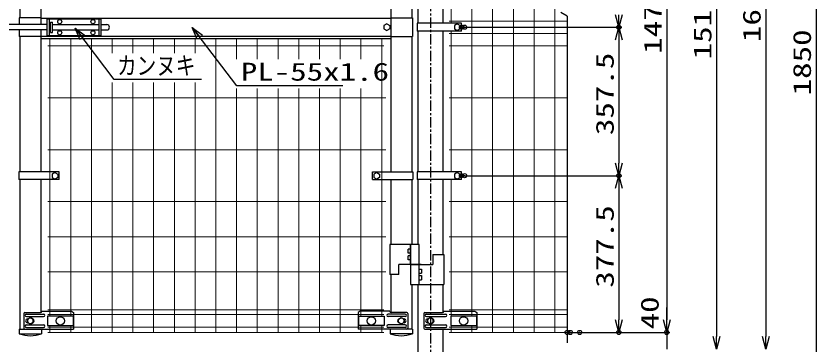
# Model space of a CAD drawing. Units: millimetres, scale not verified. Extents: x -4455 to 4455, y -3150 to 3150.
# Drawn here: x -2723 to -794, y -516 to 276 of the extents above; entities that cross this region are included whole.
import ezdxf
from ezdxf.enums import TextEntityAlignment as Align

# ---------------------------------------------------------------- set-up
doc = ezdxf.new("R2010")
doc.units = ezdxf.units.MM
doc.header["$LTSCALE"] = 20
doc.header["$PDMODE"] = 32
doc.header["$PDSIZE"] = 10
doc.linetypes.add('USER1', pattern=[2, 1.25, -0.25, 0.25, -0.25])
for name, color, linetype, lineweight in [('0-0_1', 7, 'Continuous', 25), ('0-1_0', 7, 'Continuous', 25), ('0-4_EXTCNT-LMEC0', 1, 'Continuous', 25), ('0-5_LAYER04', 7, 'Continuous', 25), ('0-8_2', 7, 'Continuous', 25), ('0-9_D-STR2', 7, 'Continuous', 13)]:
    doc.layers.add(name, color=color, linetype=linetype, lineweight=lineweight)
doc.layers.add('0-2_DEFPOINTS', color=7, linetype='Continuous')
doc.styles.add('ＭＳ ゴシック', font='')
doc.styles.get('ＭＳ ゴシック').set_extended_font_data('MS Gothic')

# ---------------------------------------------------------------- blocks, each defined once
blk = doc.blocks.new('_Open30')
at = {"layer": '0-1_0', "color": 1}
blk.add_line((0, 0), (-20, 0), dxfattribs=at)
blk.add_lwpolyline([(-20, 5.36), (0, 0), (-20, -5.36)], dxfattribs=at)

msp = doc.modelspace()

# ---------------------------------------------------------------- linework, layer by layer
at = {"layer": '0-0_1', "color": 3, "linetype": 'USER1'}
msp.add_line((-1723.85, 1112.32), (-1723.85, -773.8), dxfattribs=at)
at = {"layer": '0-0_1'}
for p, q in [((-2713.85, 596.86), (-2713.85, 271.35)), ((-2663.05, 596.86), (-2663.05, 255.35)), ((-1819.65, 596.86), (-1819.65, -99.16)), ((-1768.85, 596.86), (-1768.85, 271.35)), ((-1754.1, 596.85), (-1754.1, 258.35)), ((-1693.6, 596.85), (-1693.6, 258.35)), ((-2715.85, 271.35), (-2715.85, 255.35)), ((-2663.05, 271.35), (-2715.85, 271.35)), ((-2663.05, 270.35), (-1819.65, 270.35)), ((-1819.65, 271.35), (-1766.85, 271.35)), ((-1766.85, 271.35), (-1766.85, 226.35)), ((-2647.75, 255.35), (-2756.35, 255.35)), ((-2647.75, 268.85), (-2517.75, 268.85)), ((-2647.75, 228.85), (-2647.75, 268.85)), ((-2642.75, 228.85), (-2642.75, 268.85)), ((-2642.75, 255.35), (-2640.25, 255.35)), ((-2640.25, 261.35), (-2635.25, 261.35)), ((-2640.25, 236.35), (-2640.25, 261.35)), ((-2635.25, 236.35), (-2635.25, 261.35)), ((-2635.25, 255.35), (-2522.75, 255.35)), ((-2522.75, 228.85), (-2522.75, 268.85)), ((-2517.75, 228.85), (-2517.75, 268.85)), ((-2517.75, 255.35), (-2504.25, 255.35)), ((-1828.95, 256.85), (-1835.87, 252.85)), ((-1835.87, 252.85), (-1835.87, 244.85)), ((-1828.95, 256.85), (-1822.02, 252.85)), ((-1822.02, 252.85), (-1822.02, 244.85)), ((-1648.85, 258.35), (-1756.1, 258.35)), ((-1756.1, 258.35), (-1756.1, 239.35)), ((-1659, 256.85), (-1665.92, 252.85)), ((-1665.92, 252.85), (-1665.92, 244.85)), ((-1659, 256.85), (-1652.07, 252.85)), ((-1652.07, 252.85), (-1652.07, 244.85)), ((-1648.85, 239.35), (-1648.85, 258.35)), ((-2647.75, 242.35), (-2756.35, 242.35)), ((-2715.85, 242.35), (-2715.85, 226.35)), ((-2663.05, 242.35), (-2663.05, -99.16)), ((-2642.75, 242.35), (-2640.25, 242.35)), ((-2640.25, 236.35), (-2635.25, 236.35)), ((-2635.25, 242.35), (-2522.75, 242.35)), ((-2517.75, 242.35), (-2504.25, 242.35)), ((-1835.87, 244.85), (-1828.95, 240.85)), ((-1822.02, 244.85), (-1828.95, 240.85)), ((-1648.85, 239.35), (-1756.1, 239.35)), ((-1754.1, 239.35), (-1754.1, -99.15)), ((-1693.6, 239.35), (-1693.6, -99.15)), ((-1665.92, 244.85), (-1659, 240.85)), ((-1652.07, 244.85), (-1659, 240.85)), ((-2663.05, 226.35), (-2715.85, 226.35)), ((-2713.85, 226.35), (-2713.85, -99.16)), ((-2663.05, 227.35), (-1819.65, 227.35)), ((-2663.05, 221.35), (-1819.65, 221.35)), ((-2647.75, 228.85), (-2517.75, 228.85)), ((-1819.65, 226.35), (-1766.85, 226.35)), ((-1768.85, 226.35), (-1768.85, -99.16)), ((-2629.5, -100.65), (-2636.42, -104.65)), ((-2636.42, -104.65), (-2636.42, -112.65)), ((-2636.42, -112.65), (-2629.5, -116.65)), ((-2629.5, -100.65), (-2622.57, -104.65)), ((-2622.57, -112.65), (-2629.5, -116.65)), ((-2622.57, -104.65), (-2622.57, -112.65)), ((-2619.35, -118.15), (-2619.35, -99.15)), ((-1863.35, -118.15), (-1863.35, -99.15)), ((-1863.35, -99.16), (-1766.66, -99.16)), ((-1853.2, -100.65), (-1860.12, -104.65)), ((-1860.12, -104.65), (-1860.12, -112.65)), ((-1860.12, -112.65), (-1853.2, -116.65)), ((-1853.2, -100.65), (-1846.27, -104.65)), ((-1846.27, -112.65), (-1853.2, -116.65)), ((-1846.27, -104.65), (-1846.27, -112.65)), ((-1766.66, -99.16), (-1766.66, -118.14)), ((-1756.1, -99.15), (-1756.1, -118.15)), ((-1648.85, -99.15), (-1756.1, -99.15)), ((-1659, -100.65), (-1665.92, -104.65)), ((-1665.92, -104.65), (-1665.92, -112.65)), ((-1665.92, -112.65), (-1659, -116.65)), ((-1659, -100.65), (-1652.07, -104.65)), ((-1652.07, -112.65), (-1659, -116.65)), ((-1652.07, -104.65), (-1652.07, -112.65)), ((-1648.85, -118.15), (-1648.85, -99.15)), ((-2619.35, -118.14), (-2716.03, -118.14)), ((-2713.85, -118.14), (-2713.85, -478.15)), ((-2663.05, -118.14), (-2663.05, -437.95)), ((-1863.35, -118.14), (-1766.66, -118.14)), ((-1819.65, -118.14), (-1819.65, -274.4)), ((-1768.85, -118.14), (-1768.85, -274.4)), ((-1648.85, -118.15), (-1756.1, -118.15)), ((-1754.1, -118.15), (-1754.1, -274.4)), ((-1693.6, -118.15), (-1693.6, -298.4)), ((-1821.65, -274.4), (-1821.65, -346.4)), ((-1750.75, -274.4), (-1821.65, -274.4)), ((-1777.2, -295.4), (-1777.2, -285.4)), ((-1772.2, -285.4), (-1777.2, -285.4)), ((-1772.2, -274.4), (-1772.2, -370.4)), ((-1772.2, -322.4), (-1772.2, -274.4)), ((-1750.75, -370.4), (-1750.75, -274.4)), ((-1772.2, -295.4), (-1777.2, -295.4)), ((-1772.2, -301.4), (-1777.2, -301.4)), ((-1718.1, -298.4), (-1691.6, -298.4)), ((-1718.1, -298.4), (-1718.1, -322.4)), ((-1691.6, -298.4), (-1691.6, -370.4)), ((-1800, -346.4), (-1800, -322.4)), ((-1745.9, -322.4), (-1800, -322.4)), ((-1772.2, -322.4), (-1718.1, -322.4)), ((-1800, -346.4), (-1821.65, -346.4)), ((-1819.65, -346.4), (-1819.65, -436.82)), ((-1750.75, -333.4), (-1745.75, -333.4)), ((-1750.75, -343.4), (-1745.75, -343.4)), ((-1745.75, -333.4), (-1745.75, -343.4)), ((-1750.75, -349.4), (-1745.75, -349.4)), ((-1750.75, -359.4), (-1745.75, -359.4)), ((-1745.75, -349.4), (-1745.75, -359.4)), ((-1772.2, -370.4), (-1691.6, -370.4)), ((-1768.85, -370.4), (-1768.85, -478.15)), ((-1754.1, -370.4), (-1754.1, -776.15)), ((-1693.6, -370.4), (-1693.6, -437.95)), ((-2704.24, -440.15), (-2704.24, -476.15)), ((-2702.24, -438.15), (-2664.13, -438.15)), ((-2697.88, -442.15), (-2656.55, -442.15)), ((-2661.13, -435.15), (-2589.45, -435.15)), ((-2589.45, -435.15), (-2584.45, -438.15)), ((-2584.45, -438.15), (-2584.45, -444.9)), ((-1893.24, -435.15), (-1898.24, -438.15)), ((-1898.24, -438.15), (-1898.24, -444.9)), ((-1821.56, -435.15), (-1893.24, -435.15)), ((-1784.81, -442.15), (-1826.14, -442.15)), ((-1780.45, -438.15), (-1818.56, -438.15)), ((-1778.45, -440.15), (-1778.45, -476.15)), ((-1739.64, -440.15), (-1739.64, -476.15)), ((-1737.64, -438.15), (-1694.68, -438.15)), ((-1733.28, -442.15), (-1687.1, -442.15)), ((-1691.68, -435.15), (-1617.1, -435.15)), ((-1617.1, -435.15), (-1612.1, -438.15)), ((-1612.1, -438.15), (-1612.1, -444.9)), ((-2697.88, -448.15), (-2656.55, -448.15)), ((-2695.54, -453.65), (-2694.51, -453.65)), ((-2695.54, -462.65), (-2694.51, -462.65)), ((-2584.45, -444.9), (-2584.45, -466.15)), ((-1898.24, -444.9), (-1898.24, -478.15)), ((-1784.81, -448.15), (-1826.14, -448.15)), ((-1787.16, -453.65), (-1788.18, -453.65)), ((-1787.16, -462.65), (-1788.18, -462.65)), ((-1733.28, -448.15), (-1687.1, -448.15)), ((-1730.94, -453.65), (-1729.91, -453.65)), ((-1730.94, -462.65), (-1729.91, -462.65)), ((-1612.1, -444.9), (-1612.1, -478.15)), ((-2702.24, -478.15), (-2584.45, -478.15)), ((-2697.88, -468.15), (-2656.55, -468.15)), ((-2697.88, -474.15), (-2656.55, -474.15)), ((-2584.45, -466.15), (-2584.45, -478.15)), ((-1780.45, -478.15), (-1898.24, -478.15)), ((-1784.81, -468.15), (-1826.14, -468.15)), ((-1784.81, -474.15), (-1826.14, -474.15)), ((-1737.64, -478.15), (-1612.1, -478.15)), ((-1733.28, -468.15), (-1687.1, -468.15)), ((-1733.28, -474.15), (-1687.1, -474.15)), ((-1693.6, -478.15), (-1693.6, -776.15))]:
    msp.add_line(p, q, dxfattribs=at)
for points in [[(-2619.35, -99.16), (-2716.03, -99.16), (-2716.03, -118.14)], [(-1772.2, -311.4), (-1777.2, -311.4), (-1777.2, -301.4)]]:
    msp.add_lwpolyline(points, dxfattribs=at)
for centre in [(-2617.75, 262.1), (-2537.75, 262.1), (-2617.75, 235.6), (-2537.75, 235.6)]:
    msp.add_circle(centre, 5, dxfattribs=at)
for centre, radius, start, end in [((-2504.25, 248.85), 6.5, 270, 90), ((-2702.24, -440.15), 2, 90, 180), ((-2697.88, -445.15), 3, 90, 270), ((-2664.13, -435.15), 3, 270, 0), ((-2656.55, -445.15), 3, 270, 90), ((-1826.14, -445.15), 3, 90, 270), ((-1818.56, -435.15), 3, 180, 270), ((-1784.81, -445.15), 3, 270, 90), ((-1780.45, -440.15), 2, 0, 90), ((-1737.64, -440.15), 2, 90, 180), ((-1733.28, -445.15), 3, 90, 270), ((-1694.68, -435.15), 3, 270, 0), ((-1687.1, -445.15), 3, 270, 90), ((-2695.54, -458.15), 4.5, 90, 270), ((-2683.77, -458.15), 4.5, 299.99991, 60.0015), ((-1798.92, -458.15), 4.5, 119.9985, 240.00009), ((-1787.16, -458.15), 4.5, 270, 90), ((-1730.94, -458.15), 4.5, 90, 270), ((-1719.17, -458.15), 4.5, 300.08078, 59.91922), ((-2702.24, -476.15), 2, 180, 270), ((-2697.88, -471.15), 3, 90, 270), ((-2656.55, -471.15), 3, 270, 90), ((-1826.14, -471.15), 3, 90, 270), ((-1784.81, -471.15), 3, 270, 90), ((-1780.45, -476.15), 2, 270, 0), ((-1737.64, -476.15), 2, 180, 270), ((-1733.28, -471.15), 3, 90, 270), ((-1687.1, -471.15), 3, 270, 90)]:
    msp.add_arc(centre, radius, start, end, dxfattribs=at)
at = {"layer": '0-1_0', "color": 1}
for p, q in [((-1641.35, 248.85), (-1262.05, 248.85)), ((-1633.85, 248.85), (-1262.05, 248.85)), ((-1269.55, 218.85), (-1269.55, -78.65)), ((-1641.35, -108.65), (-1262.05, -108.65)), ((-1633.85, -108.65), (-1262.05, -108.65)), ((-1269.55, -138.65), (-1269.55, -456.15)), ((-1379, -486.15), (-1262.05, -486.15))]:
    msp.add_line(p, q, dxfattribs=at)
at = {"layer": '0-1_0'}
for p, q in [((-2647.35, -446.81), (-2647.35, -469.81)), ((-2585.35, -446.82), (-2647.35, -446.81)), ((-2585.35, -446.82), (-2585.35, -469.82)), ((-1897.35, -446.82), (-1835.35, -446.81)), ((-1897.35, -446.82), (-1897.35, -469.82)), ((-1675, -446.81), (-1675, -469.81)), ((-1613, -446.82), (-1675, -446.81)), ((-1613, -446.82), (-1613, -469.82)), ((-2647.35, -469.81), (-2585.35, -469.82)), ((-1675, -469.81), (-1613, -469.82))]:
    msp.add_line(p, q, dxfattribs=at)
for points in [[(-2275.96, 122.66), (-2486.28, 122.66), (-2579.1, 245.22)], [(-1935.14, 108.06), (-2190.64, 108.06), (-2296.84, 246.96)], [(-1835.35, -446.81), (-1835.35, -469.81), (-1897.35, -469.82)]]:
    msp.add_lwpolyline(points, dxfattribs=at)
for centre in [(-2616.35, -458.31), (-1866.35, -458.31), (-1644, -458.31)]:
    msp.add_circle(centre, 10.01, dxfattribs=at)
at = {"layer": '0-2_DEFPOINTS'}
for p in [(-1648.85, 248.85), (-1641.35, 248.85), (-1269.55, 248.85), (-1648.85, -108.65), (-1641.35, -108.65), (-1269.55, -108.65), (-1394, -486.15), (-1386.5, -486.15), (-1364, -486.15), (-1269.55, -486.15), (-1154, -486.15)]:
    msp.add_point(p, dxfattribs=at)
at = {"layer": '0-4_EXTCNT-LMEC0'}
for p, q in [((-915.35, 1043.85), (-915.35, -496.15)), ((-794, 1043.85), (-794, -746.15)), ((-1154, 953.85), (-1154, -456.15)), ((-1034, 953.85), (-1034, -496.15)), ((-1154, -456.15), (-1154, -426.15)), ((-1386.5, -486.15), (-1146.5, -486.15)), ((-1356.5, -486.15), (-1146.5, -486.15)), ((-1154, -486.15), (-1154, -526.15))]:
    msp.add_line(p, q, dxfattribs=at)
at = {"layer": '0-4_EXTCNT-LMEC0', "color": 4}
for q in [(-1409, 284.06), (-1394, -511.54)]:
    msp.add_line((-1394, 275.4), q, dxfattribs=at)
at = {"layer": '0-5_LAYER04'}
for p, q in [((-2715.35, -478.15), (-2715.35, -489.15)), ((-2715.35, -478.15), (-2661.55, -478.15)), ((-2661.55, -478.15), (-2661.55, -489.15)), ((-1767.35, -478.15), (-1821.15, -478.15)), ((-1821.15, -478.15), (-1821.15, -489.15)), ((-2715.35, -489.15), (-2661.55, -489.15))]:
    msp.add_line(p, q, dxfattribs=at)
msp.add_lwpolyline([(-1767.35, -478.15), (-1767.35, -489.15), (-1821.15, -489.15)], dxfattribs=at)
for centre in [(-2688.45, -419.29), (-1794.25, -419.29)]:
    msp.add_arc(centre, 74.86, 248.94141, 291.05859, dxfattribs=at)
at = {"layer": '0-8_2'}
for p, q in [((-2695.37, -454.15), (-2695.37, -462.15)), ((-2695.37, -462.15), (-2688.45, -466.15)), ((-2688.45, -466.15), (-2681.52, -462.15)), ((-2681.52, -462.15), (-2681.52, -454.15)), ((-1801.17, -462.15), (-1801.17, -454.15)), ((-1794.25, -466.15), (-1801.17, -462.15)), ((-1787.32, -462.15), (-1794.25, -466.15)), ((-1787.32, -454.15), (-1787.32, -462.15)), ((-1723.85, -450.15), (-1730.77, -454.15)), ((-1730.77, -454.15), (-1730.77, -462.15)), ((-1730.77, -462.15), (-1723.85, -466.15))]:
    msp.add_line(p, q, dxfattribs=at)
for points in [[(-2681.52, -454.15), (-2688.45, -450.15), (-2695.37, -454.15)], [(-1801.17, -454.15), (-1794.25, -450.15), (-1787.32, -454.15)], [(-1723.85, -466.15), (-1716.92, -462.15), (-1716.92, -454.15), (-1723.85, -450.15)]]:
    msp.add_lwpolyline(points, dxfattribs=at)
for centre in [(-2688.45, -458.15), (-1794.25, -458.15), (-1723.85, -458.15)]:
    msp.add_circle(centre, 6.93, dxfattribs=at)
at = {"layer": '0-9_D-STR2'}
for p, q in [((-1573.85, -486.15), (-1573.85, 983.85)), ((-1523.85, -486.15), (-1523.85, 983.85)), ((-1473.85, -486.15), (-1473.85, 983.85)), ((-1423.85, -486.15), (-1423.85, 983.85)), ((-1623.85, -446.82), (-1623.85, 943.6)), ((-1673.85, 258.35), (-1673.85, 596.85)), ((-1394, 263.85), (-1678.85, 263.85)), ((-1394, 233.85), (-1678.85, 233.85)), ((-1673.85, -99.15), (-1673.85, 239.35)), ((-2641.35, -446.81), (-2641.35, 221.35)), ((-2591.35, -446.82), (-2591.35, 221.35)), ((-2541.35, -486.15), (-2541.35, 221.35)), ((-2491.35, 186.51), (-2491.35, 221.35)), ((-2441.35, 186.51), (-2441.35, 221.35)), ((-2391.35, 186.51), (-2391.35, 221.35)), ((-2341.35, 186.51), (-2341.35, 221.35)), ((-2291.35, 186.51), (-2291.35, 221.35)), ((-2241.35, -486.15), (-2241.35, 221.35)), ((-2191.35, 172.17), (-2191.35, 221.35)), ((-2141.35, 172.17), (-2141.35, 221.35)), ((-2091.35, 172.17), (-2091.35, 221.35)), ((-2041.35, 172.17), (-2041.35, 221.35)), ((-1991.35, 172.17), (-1991.35, 221.35)), ((-1941.35, 172.17), (-1941.35, 221.35)), ((-1891.35, 172.17), (-1891.35, 221.35)), ((-1841.35, -446.81), (-1841.35, 221.35)), ((-1836.35, 203.85), (-2646.35, 203.85)), ((-1394, 203.85), (-1678.85, 203.85)), ((-2491.35, -486.15), (-2491.35, 115.45)), ((-2441.35, -486.15), (-2441.35, 115.45)), ((-2391.35, -486.15), (-2391.35, 115.45)), ((-2341.35, -486.15), (-2341.35, 115.45)), ((-2291.35, -486.15), (-2291.35, 115.45)), ((-2191.35, -486.15), (-2191.35, 101.11)), ((-2141.35, -486.15), (-2141.35, 101.11)), ((-2091.35, -486.15), (-2091.35, 101.11)), ((-2041.35, -486.15), (-2041.35, 101.11)), ((-1991.35, -486.15), (-1991.35, 101.11)), ((-1941.35, -486.15), (-1941.35, 101.11)), ((-1891.35, -446.82), (-1891.35, 101.11)), ((-1831.35, 78.85), (-2646.35, 78.85)), ((-1394, 78.85), (-1678.85, 78.85)), ((-1831.35, -46.15), (-2646.35, -46.15)), ((-1394, -46.15), (-1678.85, -46.15)), ((-1673.85, -446.81), (-1673.85, -118.15)), ((-1831.35, -171.15), (-2646.35, -171.15)), ((-1394, -171.15), (-1678.85, -171.15)), ((-1831.35, -255.65), (-2646.35, -255.65)), ((-1394, -255.65), (-1678.85, -255.65)), ((-1831.35, -340.15), (-2646.35, -340.15)), ((-1394, -340.15), (-1678.85, -340.15)), ((-1836.35, -431.39), (-2646.35, -431.39)), ((-1836.35, -443.25), (-2646.35, -443.25)), ((-1394, -431.39), (-1678.85, -431.39)), ((-1394, -443.25), (-1678.85, -443.25)), ((-1836.35, -473.05), (-2646.35, -473.05)), ((-2641.35, -486.15), (-2641.35, -469.81)), ((-2591.35, -486.15), (-2591.35, -469.82)), ((-1891.35, -486.15), (-1891.35, -469.82)), ((-1841.35, -486.15), (-1841.35, -469.81)), ((-1394, -473.05), (-1678.85, -473.05)), ((-1673.85, -486.15), (-1673.85, -469.81)), ((-1623.85, -486.15), (-1623.85, -469.82)), ((-1836.35, -486.15), (-2646.35, -486.15)), ((-1394, -486.15), (-1678.85, -486.15))]:
    msp.add_line(p, q, dxfattribs=at)

# ---------------------------------------------------------------- block references
at = {"layer": '0-1_0', "xscale": 1.5, "yscale": 1.5}
for p, rotation in [((-1269.55, 248.85), 270), ((-2580.32, 246.8), 127.72721), ((-2298.06, 248.53), 127.91785), ((-1269.55, 248.85), 90), ((-1269.55, -108.65), 270), ((-1269.55, -108.65), 90), ((-1269.55, -486.15), 270)]:
    msp.add_blockref('_Open30', p, dxfattribs=dict(at, rotation=rotation))
at = {"layer": '0-4_EXTCNT-LMEC0', "xscale": 1.5, "yscale": 1.5, "rotation": 270}
for p in [(-1154, -486.15), (-1154, -486.15), (-1034, -526.15), (-915.35, -526.15)]:
    msp.add_blockref('_Open30', p, dxfattribs=at)

# ---------------------------------------------------------------- texts
at = {"layer": '0-1_0', "color": 3, "style": 'ＭＳ ゴシック'}
for s, width, p in [('カンヌキ', 0.8, (-2479.48, 121.83)), ('PL-55x1.6', 1.35, (-2181.14, 107.23))]:
    msp.add_text(s, height=43.26, dxfattribs=dict(at, width=width)).set_placement(p, align=Align.BOTTOM_LEFT)
at = {"layer": '0-1_0', "color": 3, "style": 'ＭＳ ゴシック', "width": 1.35}
for s, p in [('357.5', (-1268.72, -10.9)), ('377.5', (-1268.72, -378.4))]:
    msp.add_text(s, height=43.26, rotation=90, dxfattribs=at).set_placement(p, align=Align.BOTTOM_LEFT)
at = {"layer": '0-4_EXTCNT-LMEC0', "color": 3, "style": 'ＭＳ ゴシック', "width": 1.35}
for s, p in [('1600', (-914.52, 213.1)), ('1470', (-1153.17, 184.73)), ('1510', (-1033.17, 171.48)), ('1850', (-793.17, 84.73)), ('40', (-1160.52, -478.81))]:
    msp.add_text(s, height=43.26, rotation=90, dxfattribs=at).set_placement(p, align=Align.BOTTOM_LEFT)

doc.saveas('drawing.dxf')
